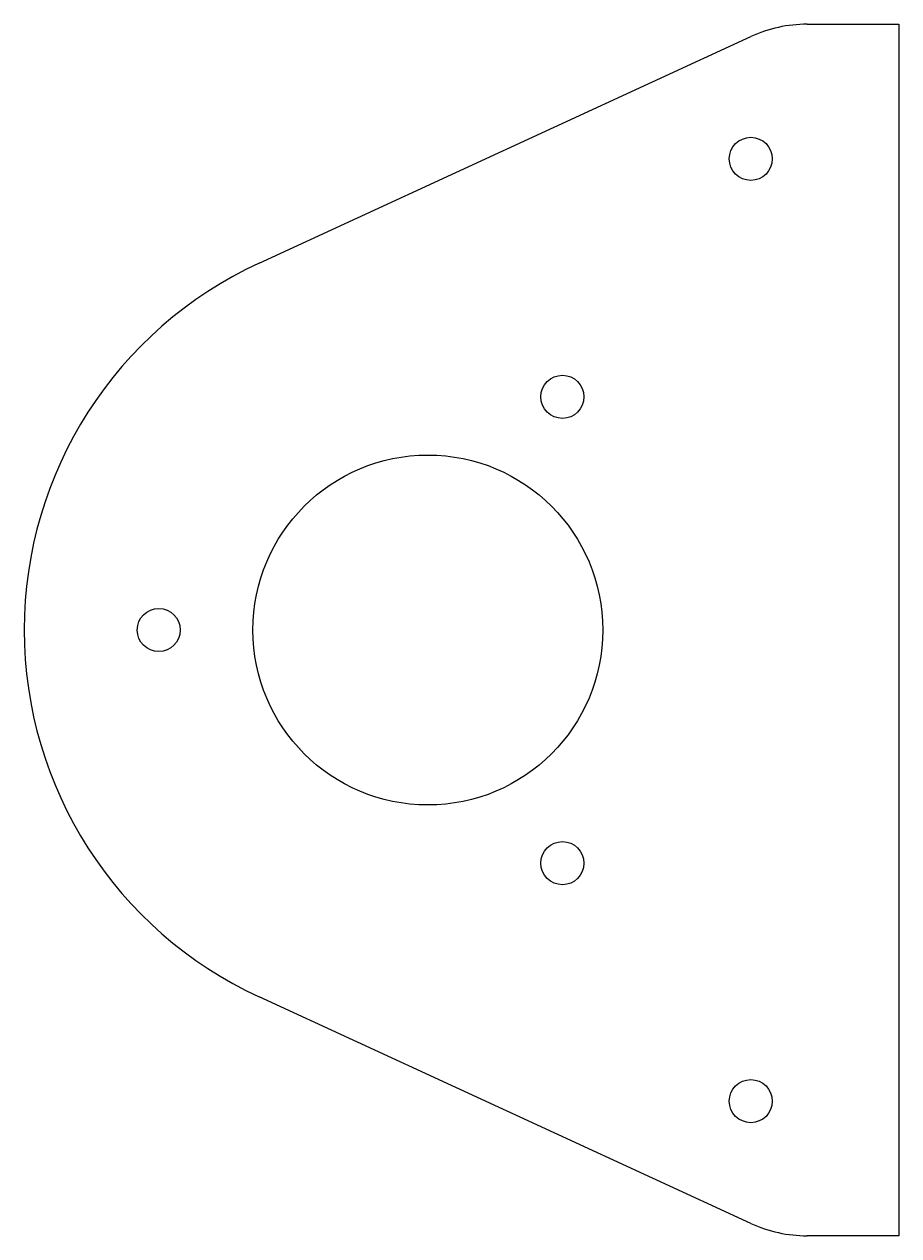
# Model space of a CAD drawing. Header units: millimetres. Extents: x -41.2 to 23.8, y -45 to 45.
import ezdxf

# ---------------------------------------------------------------- set-up
doc = ezdxf.new("R2010")
doc.units = ezdxf.units.MM

msp = doc.modelspace()

# ---------------------------------------------------------------- linework, layer by layer
at = {"color": 7, "linetype": 'Continuous', "lineweight": 25}
for p, q in [((16.966, 45), (23.774, 45)), ((23.774, 45), (23.774, -45)), ((-23.774, 27.25), (12.783, 44.083)), ((12.783, -44.083), (-23.774, -27.25)), ((23.774, -45), (16.966, -45))]:
    msp.add_line(p, q, dxfattribs=at)
for centre, radius in [((12.774, 35), 1.6), ((-1.226, 17.321), 1.6), ((-11.226, 0), 13), ((-31.226, 0), 1.6), ((-1.226, -17.321), 1.6), ((12.774, -35), 1.6)]:
    msp.add_circle(centre, radius, dxfattribs=at)
for centre, radius, start, end in [((16.966, 35), 10, 90, 114.72474), ((-11.226, 0), 30, 114.72474, 245.27526), ((16.966, -35), 10, 245.27526, 270)]:
    msp.add_arc(centre, radius, start, end, dxfattribs=at)

doc.saveas('drawing.dxf')
